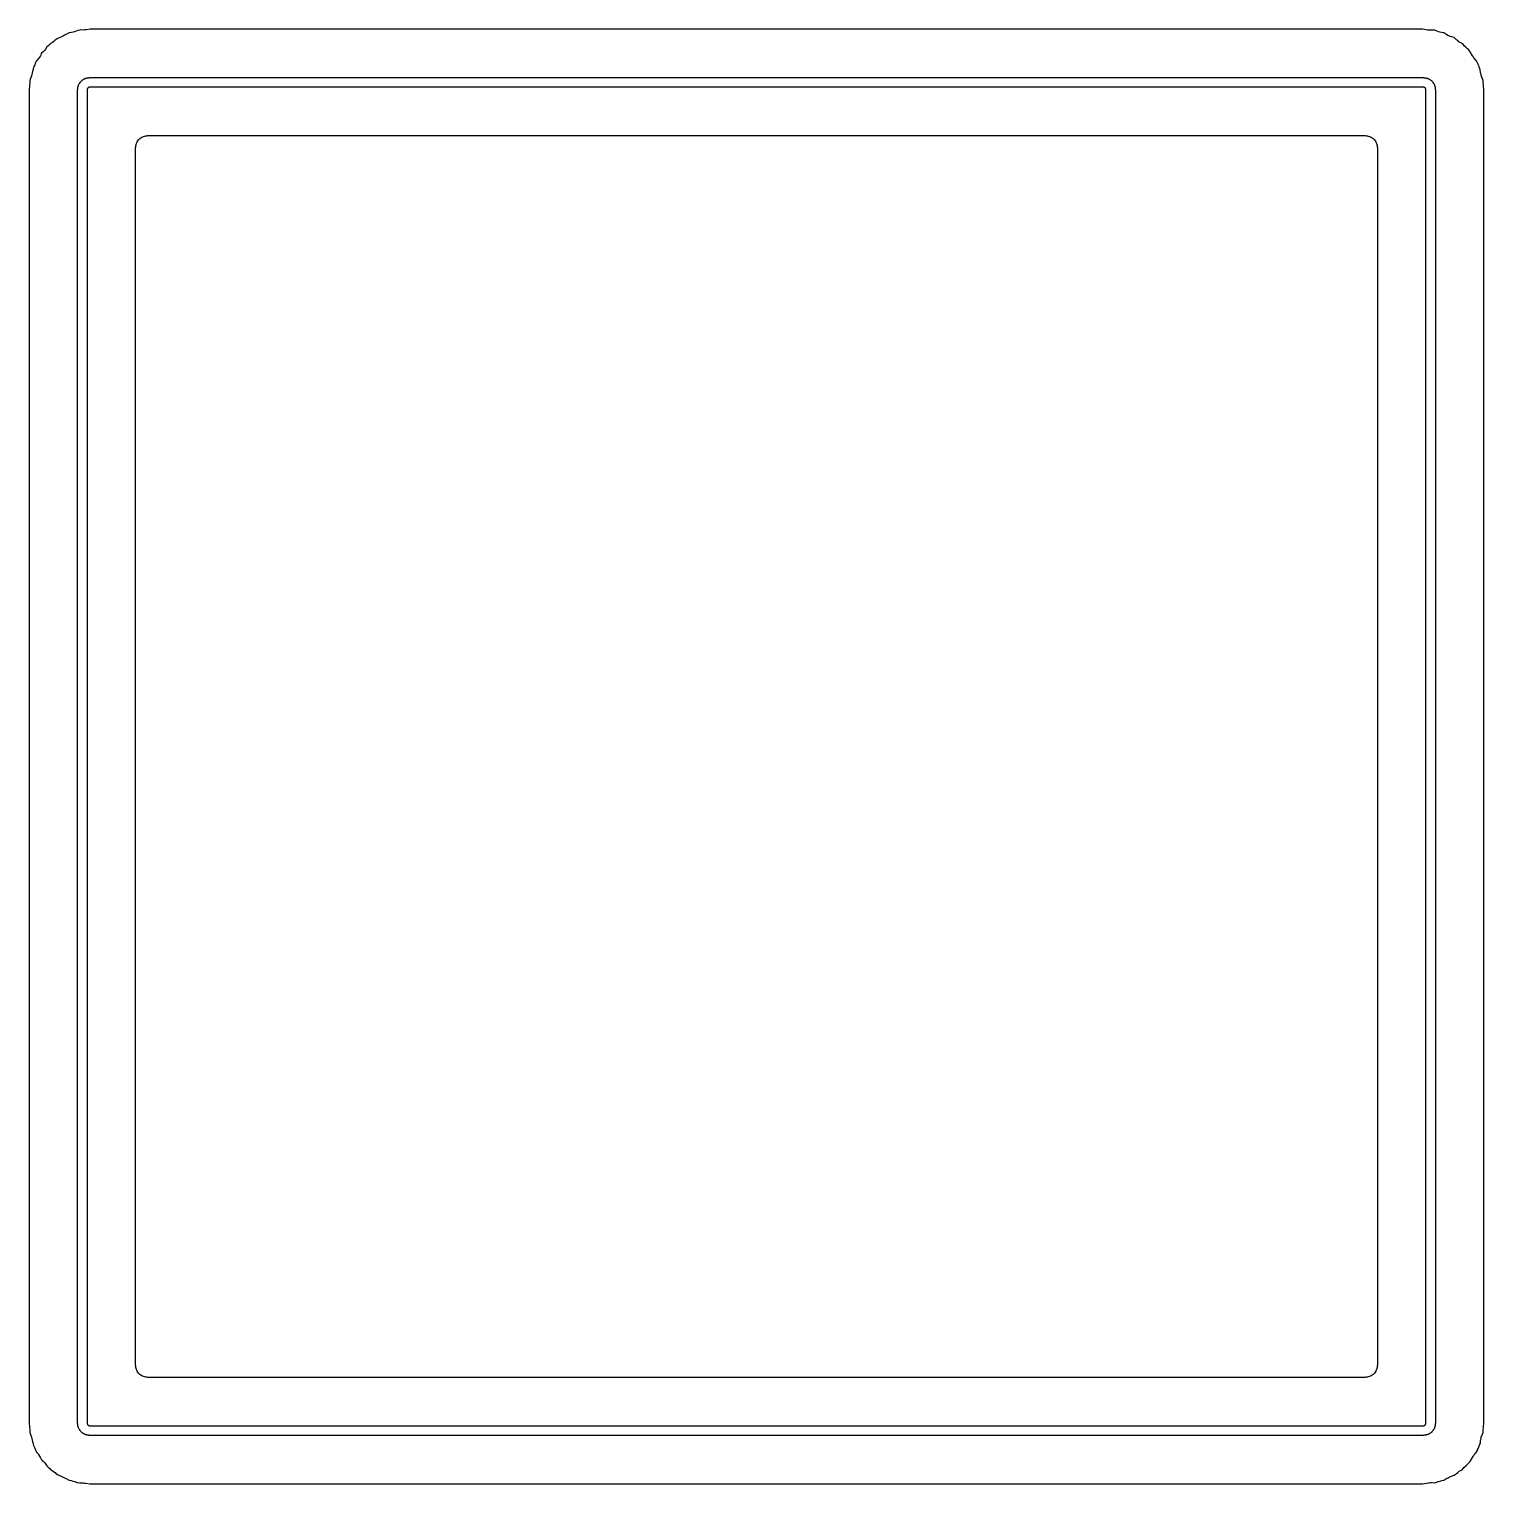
# Model space of a CAD drawing. Extents: x 63 to 223, y -147 to -32.
# Drawn here: x 153.01 to 168.25, y -85.91 to -70.67 of the extents above; entities that cross this region are included whole.
import ezdxf

# ---------------------------------------------------------------- set-up
doc = ezdxf.new("R2010")
doc.units = 0
doc.header["$MEASUREMENT"] = 0
doc.layers.add('BLACK', color=7, linetype='CONTINUOUS')

msp = doc.modelspace()

# ---------------------------------------------------------------- linework, layer by layer
at = {"layer": 'Black'}
for p, q in [((153.474, -70.7048), (153.458, -70.7097)), ((153.49, -70.7013), (153.474, -70.7048)), ((153.526, -70.6866), (153.49, -70.7013)), ((153.545, -70.6833), (153.526, -70.6866)), ((153.553, -70.6821), (153.545, -70.6833)), ((153.584, -70.6834), (153.553, -70.6821)), ((153.599, -70.6814), (153.584, -70.6834)), ((153.614, -70.6811), (153.599, -70.6814)), ((153.653, -70.6733), (153.614, -70.6811)), ((167.614, -70.6733), (153.653, -70.6733)), ((167.662, -70.6829), (167.614, -70.6733)), ((167.676, -70.6832), (167.662, -70.6829)), ((167.689, -70.6853), (167.676, -70.6832)), ((167.732, -70.6847), (167.689, -70.6853)), ((167.739, -70.6859), (167.732, -70.6847)), ((167.732, -70.6847), (167.732, -70.6847)), ((167.777, -70.7013), (167.739, -70.6859)), ((167.793, -70.7048), (167.777, -70.7013)), ((167.809, -70.7097), (167.793, -70.7048)), ((153.201, -70.8608), (153.186, -70.8835)), ((153.207, -70.8556), (153.201, -70.8608)), ((153.212, -70.8506), (153.207, -70.8556)), ((153.228, -70.8373), (153.212, -70.8506)), ((153.229, -70.8358), (153.228, -70.8373)), ((153.23, -70.8347), (153.229, -70.8358)), ((153.236, -70.8271), (153.23, -70.8347)), ((153.259, -70.8142), (153.236, -70.8271)), ((153.272, -70.8035), (153.259, -70.8142)), ((153.285, -70.7939), (153.272, -70.8035)), ((153.301, -70.7781), (153.285, -70.7939)), ((153.302, -70.7779), (153.301, -70.7781)), ((153.307, -70.7746), (153.302, -70.7779)), ((153.31, -70.7735), (153.307, -70.7746)), ((153.314, -70.7703), (153.31, -70.7735)), ((153.348, -70.7576), (153.314, -70.7703)), ((153.36, -70.75), (153.348, -70.7576)), ((153.374, -70.7439), (153.36, -70.75)), ((153.385, -70.7361), (153.374, -70.7439)), ((153.398, -70.7304), (153.385, -70.7361)), ((153.417, -70.723), (153.398, -70.7304)), ((153.418, -70.7216), (153.417, -70.723)), ((153.42, -70.7207), (153.418, -70.7216)), ((153.432, -70.7129), (153.42, -70.7207)), ((153.458, -70.7097), (153.432, -70.7129)), ((167.835, -70.7129), (167.809, -70.7097)), ((167.865, -70.733), (167.835, -70.7129)), ((167.87, -70.735), (167.865, -70.733)), ((167.873, -70.738), (167.87, -70.735)), ((167.875, -70.7388), (167.873, -70.738)), ((167.887, -70.7432), (167.875, -70.7388)), ((167.899, -70.7493), (167.887, -70.7432)), ((167.942, -70.763), (167.899, -70.7493)), ((167.945, -70.765), (167.942, -70.763)), ((167.965, -70.7847), (167.945, -70.765)), ((167.979, -70.7943), (167.965, -70.7847)), ((167.992, -70.805), (167.979, -70.7943)), ((168.031, -70.8271), (167.992, -70.805)), ((168.048, -70.8487), (168.031, -70.8271)), ((168.063, -70.8617), (168.048, -70.8487)), ((153.089, -71.0105), (153.086, -71.016)), ((153.091, -71.0079), (153.089, -71.0105)), ((153.094, -71.0021), (153.091, -71.0079)), ((153.113, -70.982), (153.094, -71.002)), ((153.094, -71.002), (153.094, -71.0021)), ((153.122, -70.9676), (153.113, -70.982)), ((153.132, -70.9538), (153.122, -70.9676)), ((153.136, -70.9455), (153.132, -70.9538)), ((153.138, -70.9412), (153.136, -70.9455)), ((153.14, -70.9374), (153.138, -70.9412)), ((153.145, -70.9257), (153.14, -70.9374)), ((153.163, -70.9103), (153.145, -70.9257)), ((153.174, -70.8965), (153.163, -70.9103)), ((153.186, -70.8835), (153.174, -70.8965)), ((168.077, -70.8753), (168.063, -70.8617)), ((168.082, -70.8788), (168.077, -70.8753)), ((168.091, -70.8886), (168.082, -70.8788)), ((168.103, -70.9027), (168.091, -70.8886)), ((168.106, -70.9058), (168.103, -70.9027)), ((168.107, -70.9071), (168.106, -70.9058)), ((168.108, -70.9091), (168.107, -70.9071)), ((168.109, -70.9116), (168.108, -70.9091)), ((168.132, -70.9527), (168.109, -70.9116)), ((168.139, -70.9608), (168.132, -70.9527)), ((168.144, -70.9701), (168.139, -70.9608)), ((168.144, -70.9707), (168.144, -70.9701)), ((168.148, -70.9735), (168.144, -70.9707)), ((168.15, -70.977), (168.148, -70.9735)), ((168.173, -71.002), (168.15, -70.977)), ((168.173, -71.0021), (168.173, -71.002)), ((168.176, -71.0079), (168.173, -71.0021)), ((168.178, -71.0105), (168.176, -71.0079)), ((168.18, -71.0156), (168.178, -71.0105)), ((153.04, -71.1645), (153.022, -71.2134)), ((153.043, -71.1476), (153.04, -71.1645)), ((153.047, -71.1309), (153.043, -71.1476)), ((153.048, -71.1182), (153.047, -71.1309)), ((153.052, -71.1054), (153.048, -71.1182)), ((153.058, -71.0893), (153.052, -71.1054)), ((153.061, -71.0776), (153.058, -71.0893)), ((153.065, -71.0666), (153.061, -71.0776)), ((153.074, -71.0473), (153.065, -71.0666)), ((153.078, -71.0335), (153.074, -71.0473)), ((153.082, -71.0254), (153.078, -71.0335)), ((153.086, -71.017), (153.082, -71.0241)), ((153.082, -71.0241), (153.082, -71.0254)), ((153.086, -71.016), (153.086, -71.017)), ((168.181, -71.0194), (168.18, -71.0156)), ((168.182, -71.0204), (168.181, -71.0194)), ((168.182, -71.0214), (168.182, -71.0204)), ((168.192, -71.0401), (168.182, -71.0214)), ((168.192, -71.0416), (168.192, -71.0401)), ((168.193, -71.045), (168.192, -71.0416)), ((168.196, -71.0512), (168.193, -71.045)), ((168.199, -71.0543), (168.196, -71.0512)), ((168.199, -71.056), (168.199, -71.0543)), ((168.199, -71.0561), (168.199, -71.056)), ((168.204, -71.0675), (168.199, -71.0561)), ((168.205, -71.0708), (168.204, -71.0675)), ((168.212, -71.0892), (168.205, -71.0708)), ((168.215, -71.0962), (168.212, -71.0892)), ((168.219, -71.1316), (168.215, -71.0962)), ((168.223, -71.1456), (168.219, -71.1316)), ((168.225, -71.1601), (168.223, -71.1456)), ((168.245, -71.2134), (168.225, -71.1601)), ((153.016, -71.2992), (153.014, -71.3117)), ((153.014, -71.3117), (153.014, -85.2732)), ((153.017, -71.2781), (153.016, -71.2992)), ((153.018, -71.2629), (153.017, -71.266)), ((153.017, -71.266), (153.017, -71.2781)), ((153.019, -71.2608), (153.018, -71.2618)), ((153.018, -71.2618), (153.018, -71.2629)), ((153.02, -71.2398), (153.019, -71.2608)), ((153.022, -71.2189), (153.02, -71.2398)), ((153.022, -71.2134), (153.022, -71.2143)), ((153.022, -71.2143), (153.022, -71.2189)), ((153.022, -71.2189), (153.022, -71.2189)), ((153.522, -71.3075), (153.523, -71.3038)), ((153.522, -85.2775), (153.522, -71.3075)), ((153.523, -71.2891), (153.525, -71.2832)), ((153.523, -71.2917), (153.523, -71.2891)), ((153.523, -71.2942), (153.523, -71.2917)), ((153.523, -71.2971), (153.523, -71.2942)), ((153.523, -71.3), (153.523, -71.2971)), ((153.523, -71.3038), (153.523, -71.3)), ((153.525, -71.2832), (153.526, -71.2771)), ((153.526, -71.2771), (153.527, -71.2749)), ((153.527, -71.2749), (153.528, -71.274)), ((153.528, -71.2719), (153.53, -71.2662)), ((153.528, -71.2724), (153.528, -71.2719)), ((153.528, -71.2738), (153.528, -71.2724)), ((153.528, -71.2739), (153.528, -71.2738)), ((153.528, -71.274), (153.528, -71.2739)), ((153.53, -71.2662), (153.533, -71.2584)), ((153.533, -71.2584), (153.535, -71.2532)), ((153.535, -71.2532), (153.538, -71.2476)), ((153.538, -71.2476), (153.541, -71.2433)), ((153.541, -71.2433), (153.544, -71.2385)), ((153.544, -71.2385), (153.545, -71.2371)), ((153.545, -71.2371), (153.546, -71.2355)), ((153.546, -71.234), (153.551, -71.228)), ((153.546, -71.2348), (153.546, -71.234)), ((153.546, -71.2355), (153.546, -71.2348)), ((153.551, -71.228), (153.556, -71.2217)), ((153.556, -71.2217), (153.557, -71.2213)), ((153.557, -71.2206), (153.561, -71.2177)), ((153.557, -71.2213), (153.557, -71.2206)), ((153.561, -71.2177), (153.564, -71.2141)), ((153.564, -71.2141), (153.569, -71.211)), ((153.569, -71.211), (153.572, -71.2074)), ((153.572, -71.2074), (153.575, -71.2058)), ((153.575, -71.2058), (153.577, -71.2036)), ((153.577, -71.2036), (153.578, -71.203)), ((153.578, -71.203), (153.579, -71.2022)), ((153.579, -71.2022), (153.586, -71.1986)), ((153.586, -71.1986), (153.592, -71.1947)), ((153.592, -71.1947), (153.593, -71.1945)), ((153.593, -71.1945), (153.594, -71.194)), ((153.594, -71.194), (153.596, -71.1935)), ((153.596, -71.1935), (153.597, -71.1925)), ((153.597, -71.1925), (153.604, -71.1901)), ((153.604, -71.1901), (153.61, -71.1873)), ((153.61, -71.1873), (153.612, -71.1872)), ((153.612, -71.1872), (153.614, -71.1866)), ((153.614, -71.1866), (153.616, -71.1863)), ((153.616, -71.1863), (153.617, -71.1857)), ((153.617, -71.1857), (153.618, -71.1856)), ((153.618, -71.1854), (153.626, -71.184)), ((153.618, -71.1856), (153.618, -71.1854)), ((153.623, -71.3026), (153.622, -71.305)), ((153.622, -71.305), (153.622, -71.3084)), ((153.622, -71.3084), (153.622, -71.3113)), ((153.622, -71.3113), (153.622, -85.2737)), ((153.624, -71.2986), (153.623, -71.3026)), ((153.625, -71.298), (153.624, -71.2986)), ((153.624, -71.2986), (153.624, -71.2986)), ((153.626, -71.296), (153.625, -71.2974)), ((153.625, -71.2974), (153.625, -71.2979)), ((153.625, -71.2979), (153.625, -71.298)), ((153.626, -71.184), (153.634, -71.1824)), ((153.629, -71.291), (153.626, -71.2952)), ((153.626, -71.2952), (153.626, -71.296)), ((153.631, -71.2892), (153.629, -71.2904)), ((153.629, -71.2904), (153.629, -71.291)), ((153.632, -71.2879), (153.631, -71.2892)), ((153.633, -71.2875), (153.632, -71.2879)), ((153.634, -71.2857), (153.633, -71.2875)), ((153.634, -71.1824), (153.635, -71.1825)), ((153.638, -71.2837), (153.634, -71.2857)), ((153.635, -71.1825), (153.635, -71.1824)), ((153.635, -71.1824), (153.638, -71.1824)), ((153.638, -71.1824), (153.641, -71.1819)), ((153.642, -71.2824), (153.638, -71.2837)), ((153.641, -71.1819), (153.645, -71.182)), ((153.646, -71.2817), (153.642, -71.2824)), ((153.642, -71.2824), (153.642, -71.2824)), ((153.645, -71.182), (153.649, -71.1813)), ((153.65, -71.2818), (153.646, -71.2817)), ((153.649, -71.1813), (167.619, -71.1813)), ((153.653, -71.2813), (153.65, -71.2818)), ((167.614, -71.2813), (153.653, -71.2813)), ((167.616, -71.2816), (167.614, -71.2813)), ((167.621, -71.2816), (167.616, -71.2816)), ((167.619, -71.1813), (167.623, -71.1821)), ((167.625, -71.2824), (167.621, -71.2816)), ((167.623, -71.1821), (167.628, -71.1821)), ((167.629, -71.2837), (167.625, -71.2824)), ((167.625, -71.2824), (167.625, -71.2824)), ((167.628, -71.1821), (167.63, -71.1824)), ((167.634, -71.2865), (167.629, -71.2837)), ((167.63, -71.1824), (167.632, -71.1824)), ((167.632, -71.1824), (167.632, -71.1825)), ((167.632, -71.1825), (167.633, -71.1824)), ((167.633, -71.1824), (167.641, -71.184)), ((167.636, -71.2883), (167.634, -71.2865)), ((167.638, -71.29), (167.636, -71.2883)), ((167.636, -71.2883), (167.636, -71.2883)), ((167.64, -71.2932), (167.638, -71.29)), ((167.642, -71.2953), (167.64, -71.2932)), ((167.641, -71.184), (167.649, -71.1854)), ((167.642, -71.2955), (167.642, -71.2953)), ((167.642, -71.298), (167.642, -71.2955)), ((167.643, -71.2986), (167.642, -71.298)), ((167.644, -71.3026), (167.643, -71.2986)), ((167.643, -71.2986), (167.643, -71.2986)), ((167.645, -71.305), (167.644, -71.3026)), ((167.645, -71.3084), (167.645, -71.305)), ((167.645, -71.3113), (167.645, -71.3084)), ((167.645, -85.2737), (167.645, -71.3113)), ((167.649, -71.1854), (167.649, -71.1856)), ((167.649, -71.1856), (167.65, -71.1857)), ((167.65, -71.1857), (167.651, -71.1863)), ((167.651, -71.1863), (167.653, -71.1866)), ((167.653, -71.1866), (167.655, -71.1872)), ((167.655, -71.1872), (167.657, -71.1873)), ((167.657, -71.1873), (167.663, -71.1901)), ((167.663, -71.1901), (167.67, -71.1925)), ((167.67, -71.1925), (167.671, -71.1935)), ((167.671, -71.1935), (167.673, -71.194)), ((167.673, -71.194), (167.674, -71.1945)), ((167.674, -71.1945), (167.675, -71.1947)), ((167.675, -71.1947), (167.681, -71.1986)), ((167.681, -71.1986), (167.688, -71.2022)), ((167.688, -71.2022), (167.689, -71.203)), ((167.689, -71.203), (167.69, -71.2036)), ((167.69, -71.2036), (167.691, -71.2045)), ((167.691, -71.2045), (167.692, -71.2053)), ((167.692, -71.2053), (167.693, -71.2061)), ((167.693, -71.2061), (167.694, -71.2066)), ((167.694, -71.2066), (167.7, -71.2116)), ((167.7, -71.2116), (167.706, -71.2162)), ((167.706, -71.2162), (167.706, -71.2173)), ((167.706, -71.2173), (167.707, -71.2182)), ((167.707, -71.2182), (167.708, -71.2195)), ((167.708, -71.2195), (167.71, -71.2206)), ((167.71, -71.2206), (167.71, -71.2213)), ((167.71, -71.2213), (167.711, -71.2217)), ((167.711, -71.2217), (167.716, -71.228)), ((167.716, -71.228), (167.721, -71.234)), ((167.721, -71.234), (167.721, -71.2345)), ((167.721, -71.2345), (167.722, -71.2368)), ((167.722, -71.2368), (167.724, -71.2387)), ((167.724, -71.2387), (167.727, -71.2439)), ((167.727, -71.2439), (167.731, -71.2487)), ((167.731, -71.2487), (167.731, -71.2515)), ((167.731, -71.2515), (167.733, -71.254)), ((167.733, -71.254), (167.733, -71.2563)), ((167.733, -71.2563), (167.734, -71.2584)), ((167.734, -71.2584), (167.737, -71.2662)), ((167.737, -71.2662), (167.739, -71.2719)), ((167.739, -71.2719), (167.739, -71.2724)), ((167.739, -71.2724), (167.739, -71.2738)), ((167.739, -71.2738), (167.739, -71.2739)), ((167.739, -71.2739), (167.739, -71.274)), ((167.739, -71.274), (167.74, -71.2749)), ((167.74, -71.2749), (167.741, -71.2771)), ((167.741, -71.2771), (167.742, -71.2832)), ((167.742, -71.2832), (167.744, -71.2891)), ((167.744, -71.2891), (167.744, -71.2917)), ((167.744, -71.2917), (167.744, -71.2942)), ((167.744, -71.2942), (167.744, -71.2971)), ((167.744, -71.2971), (167.744, -71.3)), ((167.744, -71.3), (167.744, -71.3038)), ((167.744, -71.3038), (167.745, -71.3075)), ((167.745, -71.3075), (167.745, -85.2775)), ((168.245, -71.2143), (168.245, -71.2134)), ((168.245, -71.2189), (168.245, -71.2143)), ((168.247, -71.2398), (168.245, -71.2189)), ((168.245, -71.2189), (168.245, -71.2189)), ((168.248, -71.2608), (168.247, -71.2398)), ((168.249, -71.2618), (168.248, -71.2608)), ((168.249, -71.2629), (168.249, -71.2618)), ((168.25, -71.266), (168.249, -71.2629)), ((168.25, -71.2781), (168.25, -71.266)), ((168.251, -71.2992), (168.25, -71.2781)), ((168.253, -71.3117), (168.251, -71.2992)), ((168.253, -73.689), (168.253, -71.3117)), ((154.13, -71.9163), (154.132, -71.9054)), ((154.13, -84.6687), (154.13, -71.9163)), ((154.132, -71.8942), (154.136, -71.8838)), ((154.132, -71.9054), (154.132, -71.8942)), ((154.136, -71.8838), (154.138, -71.8729)), ((154.138, -71.8729), (154.143, -71.8632)), ((154.143, -71.8632), (154.147, -71.8528)), ((154.147, -71.8528), (154.154, -71.8443)), ((154.154, -71.8443), (154.16, -71.8347)), ((154.16, -71.8347), (154.168, -71.8275)), ((154.168, -71.8275), (154.175, -71.819)), ((154.175, -71.819), (154.185, -71.8135)), ((154.185, -71.8135), (154.194, -71.8063)), ((154.194, -71.8063), (154.204, -71.8025)), ((154.204, -71.8025), (154.214, -71.797)), ((154.214, -71.797), (154.225, -71.795)), ((154.225, -71.795), (154.235, -71.7912)), ((154.235, -71.7912), (154.246, -71.7912)), ((154.246, -71.7912), (154.257, -71.7893)), ((154.257, -71.7893), (167.01, -71.7893)), ((167.01, -71.7893), (167.021, -71.7912)), ((167.021, -71.7912), (167.032, -71.7912)), ((167.032, -71.7912), (167.042, -71.795)), ((167.042, -71.795), (167.053, -71.797)), ((167.053, -71.797), (167.063, -71.8025)), ((167.063, -71.8025), (167.073, -71.8063)), ((167.073, -71.8063), (167.082, -71.8135)), ((167.082, -71.8135), (167.092, -71.819)), ((167.092, -71.819), (167.099, -71.8275)), ((167.099, -71.8275), (167.107, -71.8347)), ((167.107, -71.8347), (167.113, -71.8443)), ((167.113, -71.8443), (167.12, -71.8528)), ((167.12, -71.8528), (167.124, -71.8632)), ((167.124, -71.8632), (167.129, -71.8729)), ((167.129, -71.8729), (167.131, -71.8838)), ((167.131, -71.8838), (167.135, -71.8942)), ((167.135, -71.8942), (167.135, -71.9054)), ((167.135, -71.9054), (167.137, -71.9163)), ((167.137, -71.9163), (167.137, -84.6687)), ((168.253, -85.2732), (168.253, -73.689)), ((154.132, -84.6796), (154.13, -84.6687)), ((154.132, -84.6908), (154.132, -84.6796)), ((154.136, -84.7012), (154.132, -84.6908)), ((154.138, -84.7121), (154.136, -84.7012)), ((154.143, -84.7218), (154.138, -84.7121)), ((154.147, -84.7322), (154.143, -84.7218)), ((167.124, -84.7218), (167.12, -84.7322)), ((167.129, -84.7121), (167.124, -84.7218)), ((167.131, -84.7012), (167.129, -84.7121)), ((167.135, -84.6908), (167.131, -84.7012)), ((167.137, -84.6687), (167.135, -84.6796)), ((167.135, -84.6796), (167.135, -84.6908)), ((154.154, -84.7407), (154.147, -84.7322)), ((154.16, -84.7503), (154.154, -84.7407)), ((154.168, -84.7575), (154.16, -84.7503)), ((154.175, -84.766), (154.168, -84.7575)), ((154.185, -84.7715), (154.175, -84.766)), ((154.194, -84.7787), (154.185, -84.7715)), ((154.204, -84.7825), (154.194, -84.7787)), ((154.214, -84.788), (154.204, -84.7825)), ((154.225, -84.79), (154.214, -84.788)), ((154.235, -84.7938), (154.225, -84.79)), ((154.246, -84.7938), (154.235, -84.7938)), ((154.257, -84.7957), (154.246, -84.7938)), ((167.01, -84.7957), (154.257, -84.7957)), ((167.021, -84.7938), (167.01, -84.7957)), ((167.032, -84.7938), (167.021, -84.7938)), ((167.042, -84.79), (167.032, -84.7938)), ((167.053, -84.788), (167.042, -84.79)), ((167.063, -84.7825), (167.053, -84.788)), ((167.073, -84.7787), (167.063, -84.7825)), ((167.082, -84.7715), (167.073, -84.7787)), ((167.092, -84.766), (167.082, -84.7715)), ((167.099, -84.7575), (167.092, -84.766)), ((167.107, -84.7503), (167.099, -84.7575)), ((167.113, -84.7407), (167.107, -84.7503)), ((167.12, -84.7322), (167.113, -84.7407)), ((153.014, -85.2732), (153.016, -85.2836)), ((153.016, -85.2836), (153.017, -85.3051)), ((153.017, -85.3051), (153.017, -85.3137)), ((153.017, -85.3137), (153.019, -85.3209)), ((153.019, -85.3209), (153.019, -85.3216)), ((153.019, -85.3216), (153.019, -85.3222)), ((153.019, -85.3222), (153.02, -85.3436)), ((153.523, -85.2813), (153.522, -85.2775)), ((153.523, -85.2851), (153.523, -85.2813)), ((153.523, -85.2878), (153.523, -85.2851)), ((153.523, -85.2907), (153.523, -85.2878)), ((153.523, -85.2931), (153.523, -85.2907)), ((153.523, -85.2955), (153.523, -85.2931)), ((153.525, -85.3016), (153.523, -85.2955)), ((153.526, -85.3078), (153.525, -85.3016)), ((153.527, -85.3099), (153.526, -85.3078)), ((153.528, -85.3122), (153.527, -85.3099)), ((153.528, -85.3129), (153.528, -85.3122)), ((153.53, -85.3188), (153.528, -85.3129)), ((153.533, -85.3265), (153.53, -85.3188)), ((153.535, -85.3315), (153.533, -85.3265)), ((153.538, -85.3371), (153.535, -85.3315)), ((153.541, -85.3416), (153.538, -85.3371)), ((153.622, -85.2737), (153.622, -85.2764)), ((153.622, -85.2764), (153.622, -85.2798)), ((153.622, -85.2798), (153.623, -85.2825)), ((153.623, -85.2825), (153.624, -85.2861)), ((153.624, -85.2861), (153.624, -85.2863)), ((153.624, -85.2863), (153.625, -85.2871)), ((153.625, -85.2871), (153.625, -85.2878)), ((153.625, -85.2878), (153.626, -85.2891)), ((153.626, -85.2891), (153.626, -85.2898)), ((153.626, -85.2898), (153.628, -85.2938)), ((153.628, -85.2938), (153.629, -85.2942)), ((153.629, -85.2942), (153.629, -85.2944)), ((153.629, -85.2944), (153.631, -85.2957)), ((153.631, -85.2957), (153.632, -85.2972)), ((153.632, -85.2972), (153.633, -85.2979)), ((153.633, -85.2979), (153.635, -85.2994)), ((153.635, -85.2994), (153.638, -85.3014)), ((153.638, -85.3014), (153.639, -85.3015)), ((153.639, -85.3015), (153.642, -85.3025)), ((153.642, -85.3025), (153.642, -85.3025)), ((153.642, -85.3025), (153.646, -85.3032)), ((153.646, -85.3032), (153.65, -85.3032)), ((153.65, -85.3032), (153.653, -85.3037)), ((153.653, -85.3037), (167.614, -85.3037)), ((167.614, -85.3037), (167.615, -85.3035)), ((167.615, -85.3035), (167.62, -85.3034)), ((167.62, -85.3034), (167.625, -85.3025)), ((167.625, -85.3025), (167.628, -85.3015)), ((167.625, -85.3025), (167.625, -85.3025)), ((167.628, -85.3015), (167.629, -85.3014)), ((167.629, -85.3014), (167.634, -85.2986)), ((167.634, -85.2986), (167.636, -85.2965)), ((167.636, -85.2965), (167.638, -85.2942)), ((167.638, -85.2942), (167.64, -85.2917)), ((167.64, -85.2917), (167.642, -85.2897)), ((167.642, -85.2876), (167.643, -85.2863)), ((167.642, -85.2894), (167.642, -85.2876)), ((167.642, -85.2897), (167.642, -85.2894)), ((167.642, -85.2897), (167.642, -85.2897)), ((167.643, -85.2861), (167.644, -85.2825)), ((167.643, -85.2863), (167.643, -85.2861)), ((167.644, -85.2825), (167.645, -85.2798)), ((167.645, -85.2764), (167.645, -85.2737)), ((167.645, -85.2798), (167.645, -85.2764)), ((167.731, -85.3363), (167.727, -85.341)), ((167.733, -85.3307), (167.731, -85.3334)), ((167.731, -85.3334), (167.731, -85.3363)), ((167.734, -85.3265), (167.733, -85.3285)), ((167.733, -85.3285), (167.733, -85.3307)), ((167.737, -85.3188), (167.734, -85.3265)), ((167.739, -85.3129), (167.737, -85.3188)), ((167.74, -85.3099), (167.739, -85.3122)), ((167.739, -85.3122), (167.739, -85.3129)), ((167.741, -85.3078), (167.74, -85.3099)), ((167.742, -85.3016), (167.741, -85.3078)), ((167.744, -85.2955), (167.742, -85.3016)), ((167.745, -85.2775), (167.744, -85.2813)), ((167.744, -85.2813), (167.744, -85.2851)), ((167.744, -85.2851), (167.744, -85.2878)), ((167.744, -85.2878), (167.744, -85.2907)), ((167.744, -85.2907), (167.744, -85.2931)), ((167.744, -85.2931), (167.744, -85.2955)), ((168.247, -85.3436), (168.248, -85.3222)), ((168.248, -85.3209), (168.25, -85.3137)), ((168.248, -85.3216), (168.248, -85.3209)), ((168.248, -85.3222), (168.248, -85.3216)), ((168.25, -85.3051), (168.251, -85.2836)), ((168.25, -85.3137), (168.25, -85.3051)), ((168.251, -85.2836), (168.253, -85.2732)), ((153.02, -85.3436), (153.022, -85.3649)), ((153.022, -85.3649), (153.022, -85.3652)), ((153.022, -85.3652), (153.023, -85.3712)), ((153.023, -85.3712), (153.022, -85.3729)), ((153.022, -85.3729), (153.04, -85.4208)), ((153.04, -85.4208), (153.043, -85.4378)), ((153.043, -85.4378), (153.047, -85.4545)), ((153.047, -85.4545), (153.048, -85.4667)), ((153.048, -85.4667), (153.052, -85.4797)), ((153.052, -85.4797), (153.058, -85.4958)), ((153.544, -85.3465), (153.541, -85.3416)), ((153.545, -85.348), (153.544, -85.3465)), ((153.546, -85.3497), (153.545, -85.348)), ((153.546, -85.3502), (153.546, -85.3497)), ((153.546, -85.3509), (153.546, -85.3502)), ((153.551, -85.3571), (153.546, -85.3509)), ((153.556, -85.3634), (153.551, -85.3571)), ((153.557, -85.3638), (153.556, -85.3634)), ((153.557, -85.3643), (153.557, -85.3638)), ((153.561, -85.3672), (153.557, -85.3643)), ((153.564, -85.3708), (153.561, -85.3672)), ((153.568, -85.3737), (153.564, -85.3708)), ((153.572, -85.3771), (153.568, -85.3737)), ((153.575, -85.379), (153.572, -85.3771)), ((153.577, -85.3814), (153.575, -85.379)), ((153.579, -85.3821), (153.577, -85.3814)), ((153.58, -85.3832), (153.579, -85.3821)), ((153.586, -85.3866), (153.58, -85.3832)), ((153.592, -85.3903), (153.586, -85.3866)), ((153.594, -85.3905), (153.592, -85.3903)), ((153.595, -85.3912), (153.594, -85.3905)), ((153.596, -85.3916), (153.595, -85.3912)), ((153.598, -85.3929), (153.596, -85.3916)), ((153.604, -85.3949), (153.598, -85.3929)), ((153.61, -85.3976), (153.604, -85.3949)), ((153.612, -85.3977), (153.61, -85.3976)), ((153.614, -85.3985), (153.612, -85.3977)), ((153.616, -85.3988), (153.614, -85.3985)), ((153.617, -85.3992), (153.616, -85.3988)), ((153.618, -85.3993), (153.617, -85.3992)), ((153.618, -85.3995), (153.618, -85.3993)), ((153.626, -85.4009), (153.618, -85.3995)), ((153.634, -85.4025), (153.626, -85.4009)), ((153.635, -85.4024), (153.634, -85.4025)), ((153.635, -85.4025), (153.635, -85.4024)), ((153.638, -85.4025), (153.635, -85.4025)), ((153.641, -85.403), (153.638, -85.4025)), ((153.645, -85.403), (153.641, -85.403)), ((153.649, -85.4037), (153.645, -85.403)), ((167.619, -85.4037), (153.649, -85.4037)), ((167.624, -85.4028), (167.619, -85.4037)), ((167.629, -85.4027), (167.624, -85.4028)), ((167.63, -85.4025), (167.629, -85.4027)), ((167.632, -85.4025), (167.63, -85.4025)), ((167.633, -85.4025), (167.632, -85.4024)), ((167.632, -85.4024), (167.632, -85.4025)), ((167.641, -85.4009), (167.633, -85.4025)), ((167.649, -85.3995), (167.641, -85.4009)), ((167.65, -85.3992), (167.649, -85.3993)), ((167.649, -85.3993), (167.649, -85.3995)), ((167.651, -85.3988), (167.65, -85.3992)), ((167.653, -85.3985), (167.651, -85.3988)), ((167.655, -85.3977), (167.653, -85.3985)), ((167.657, -85.3976), (167.655, -85.3977)), ((167.663, -85.3949), (167.657, -85.3976)), ((167.669, -85.3929), (167.663, -85.3949)), ((167.671, -85.3916), (167.669, -85.3929)), ((167.672, -85.3912), (167.671, -85.3916)), ((167.673, -85.3905), (167.672, -85.3912)), ((167.675, -85.3903), (167.673, -85.3905)), ((167.681, -85.3866), (167.675, -85.3903)), ((167.687, -85.3832), (167.681, -85.3866)), ((167.688, -85.3821), (167.687, -85.3832)), ((167.69, -85.3814), (167.688, -85.3821)), ((167.691, -85.3803), (167.69, -85.3814)), ((167.693, -85.3793), (167.691, -85.3803)), ((167.694, -85.3783), (167.693, -85.3786)), ((167.693, -85.3786), (167.693, -85.3793)), ((167.7, -85.3731), (167.694, -85.3783)), ((167.706, -85.3682), (167.7, -85.3731)), ((167.707, -85.3674), (167.706, -85.3682)), ((167.708, -85.3654), (167.707, -85.3667)), ((167.707, -85.3667), (167.707, -85.3674)), ((167.71, -85.3643), (167.708, -85.3654)), ((167.711, -85.3634), (167.71, -85.3638)), ((167.71, -85.3638), (167.71, -85.3643)), ((167.716, -85.3571), (167.711, -85.3634)), ((167.721, -85.3509), (167.716, -85.3571)), ((167.722, -85.3481), (167.721, -85.3506)), ((167.721, -85.3506), (167.721, -85.3506)), ((167.721, -85.3506), (167.721, -85.3509)), ((167.725, -85.3461), (167.722, -85.3481)), ((167.727, -85.341), (167.725, -85.3461)), ((168.212, -85.4944), (168.216, -85.4851)), ((168.216, -85.4851), (168.219, -85.453)), ((168.219, -85.453), (168.223, -85.4385)), ((168.223, -85.4385), (168.226, -85.4237)), ((168.226, -85.4237), (168.245, -85.3729)), ((168.244, -85.3712), (168.245, -85.3652)), ((168.245, -85.3729), (168.244, -85.3712)), ((168.245, -85.3649), (168.247, -85.3436)), ((168.245, -85.3652), (168.245, -85.3649)), ((153.058, -85.4958), (153.061, -85.509)), ((153.061, -85.509), (153.064, -85.5169)), ((153.064, -85.5169), (153.073, -85.5366)), ((153.073, -85.5366), (153.076, -85.5481)), ((153.076, -85.5481), (153.081, -85.5567)), ((153.081, -85.5567), (153.081, -85.5574)), ((153.081, -85.5574), (153.081, -85.5576)), ((153.081, -85.5576), (153.088, -85.5731)), ((153.088, -85.5731), (153.09, -85.5769)), ((153.09, -85.5769), (153.093, -85.5806)), ((153.093, -85.5806), (153.095, -85.5839)), ((153.095, -85.5839), (153.111, -85.6016)), ((153.111, -85.6016), (153.111, -85.602)), ((153.111, -85.602), (153.112, -85.6023)), ((153.112, -85.6023), (153.123, -85.6206)), ((153.123, -85.6206), (153.135, -85.6388)), ((153.135, -85.6388), (153.135, -85.6393)), ((153.135, -85.6393), (153.135, -85.6397)), ((153.135, -85.6397), (153.14, -85.6513)), ((168.109, -85.6755), (168.132, -85.6337)), ((168.132, -85.6337), (168.139, -85.6249)), ((168.139, -85.6249), (168.144, -85.6151)), ((168.144, -85.6151), (168.148, -85.6101)), ((168.148, -85.6101), (168.151, -85.6075)), ((168.151, -85.6075), (168.153, -85.6042)), ((168.153, -85.6042), (168.172, -85.5839)), ((168.172, -85.5839), (168.174, -85.5806)), ((168.174, -85.5806), (168.177, -85.5769)), ((168.177, -85.5769), (168.179, -85.5731)), ((168.179, -85.5731), (168.18, -85.5704)), ((168.18, -85.5704), (168.182, -85.5636)), ((168.182, -85.5623), (168.192, -85.5431)), ((168.182, -85.5629), (168.182, -85.5623)), ((168.182, -85.5636), (168.182, -85.5629)), ((168.192, -85.5431), (168.194, -85.5382)), ((168.194, -85.5382), (168.195, -85.5369)), ((168.195, -85.5369), (168.198, -85.5306)), ((168.198, -85.5306), (168.199, -85.5289)), ((168.199, -85.5289), (168.201, -85.5239)), ((168.201, -85.5239), (168.202, -85.5238)), ((168.202, -85.5238), (168.204, -85.5174)), ((168.204, -85.5174), (168.205, -85.5125)), ((168.205, -85.5125), (168.212, -85.4944)), ((153.14, -85.6513), (153.147, -85.661)), ((153.147, -85.661), (153.147, -85.6614)), ((153.147, -85.6614), (153.163, -85.6748)), ((153.163, -85.6748), (153.174, -85.6886)), ((153.174, -85.6886), (153.187, -85.7017)), ((153.187, -85.7017), (153.2, -85.7226)), ((153.2, -85.7226), (153.201, -85.7232)), ((153.201, -85.7232), (153.215, -85.7368)), ((153.215, -85.7368), (153.23, -85.7498)), ((153.23, -85.7498), (153.238, -85.7602)), ((153.238, -85.7602), (153.241, -85.7623)), ((153.241, -85.7623), (153.243, -85.7635)), ((153.243, -85.7635), (153.256, -85.771)), ((153.256, -85.771), (153.271, -85.7826)), ((153.271, -85.7826), (153.286, -85.7933)), ((153.286, -85.7933), (153.294, -85.802)), ((167.965, -85.8019), (167.981, -85.7912)), ((167.981, -85.7912), (167.995, -85.7796)), ((167.995, -85.7796), (168.024, -85.7635)), ((168.024, -85.7635), (168.026, -85.7623)), ((168.026, -85.7623), (168.029, -85.7602)), ((168.029, -85.7602), (168.048, -85.7364)), ((168.048, -85.7364), (168.062, -85.7234)), ((168.062, -85.7234), (168.076, -85.7098)), ((168.076, -85.7098), (168.08, -85.7075)), ((168.08, -85.7065), (168.093, -85.6934)), ((168.08, -85.7075), (168.08, -85.7065)), ((168.093, -85.6934), (168.104, -85.6796)), ((168.104, -85.6796), (168.109, -85.6755)), ((153.294, -85.802), (153.302, -85.8052)), ((153.302, -85.8052), (153.32, -85.817)), ((153.32, -85.817), (153.326, -85.8208)), ((153.326, -85.8208), (153.35, -85.8297)), ((153.35, -85.8297), (153.364, -85.8376)), ((153.364, -85.8376), (153.378, -85.8441)), ((153.378, -85.8441), (153.385, -85.8488)), ((153.385, -85.8488), (153.398, -85.8545)), ((153.398, -85.8545), (153.417, -85.8619)), ((153.417, -85.8619), (153.418, -85.8633)), ((153.418, -85.8633), (153.42, -85.8642)), ((153.42, -85.8642), (153.433, -85.8725)), ((153.433, -85.8725), (153.435, -85.8735)), ((153.435, -85.8735), (153.436, -85.8741)), ((153.436, -85.8741), (153.456, -85.8762)), ((153.456, -85.8762), (153.473, -85.8814)), ((153.473, -85.8814), (153.492, -85.8855)), ((153.492, -85.8855), (153.515, -85.8957)), ((153.515, -85.8957), (153.522, -85.8969)), ((153.522, -85.8969), (153.544, -85.9008)), ((153.544, -85.9008), (153.546, -85.9015)), ((153.546, -85.9015), (153.581, -85.9005)), ((153.581, -85.9005), (153.595, -85.9026)), ((153.595, -85.9026), (153.609, -85.9029)), ((153.609, -85.9029), (153.654, -85.9117)), ((153.654, -85.9117), (167.613, -85.9117)), ((167.613, -85.9117), (167.668, -85.9009)), ((167.668, -85.9009), (167.68, -85.9006)), ((167.68, -85.9006), (167.692, -85.8985)), ((167.692, -85.8985), (167.708, -85.8984)), ((167.708, -85.8984), (167.711, -85.8989)), ((167.711, -85.8989), (167.714, -85.8985)), ((167.714, -85.8985), (167.734, -85.8994)), ((167.734, -85.8994), (167.745, -85.8974)), ((167.745, -85.8974), (167.751, -85.896)), ((167.751, -85.896), (167.775, -85.8855)), ((167.775, -85.8855), (167.794, -85.8814)), ((167.794, -85.8814), (167.811, -85.8762)), ((167.811, -85.8762), (167.831, -85.8741)), ((167.831, -85.8741), (167.832, -85.8735)), ((167.832, -85.8735), (167.834, -85.8725)), ((167.834, -85.8725), (167.864, -85.853)), ((167.864, -85.853), (167.877, -85.8469)), ((167.877, -85.8469), (167.89, -85.8394)), ((167.89, -85.8394), (167.938, -85.8218)), ((167.938, -85.8218), (167.94, -85.8215)), ((167.94, -85.8215), (167.942, -85.8205)), ((167.942, -85.8204), (167.953, -85.814)), ((167.942, -85.8205), (167.942, -85.8204)), ((167.953, -85.814), (167.955, -85.813)), ((167.955, -85.813), (167.965, -85.8019))]:
    msp.add_line(p, q, dxfattribs=at)

doc.saveas('drawing.dxf')
